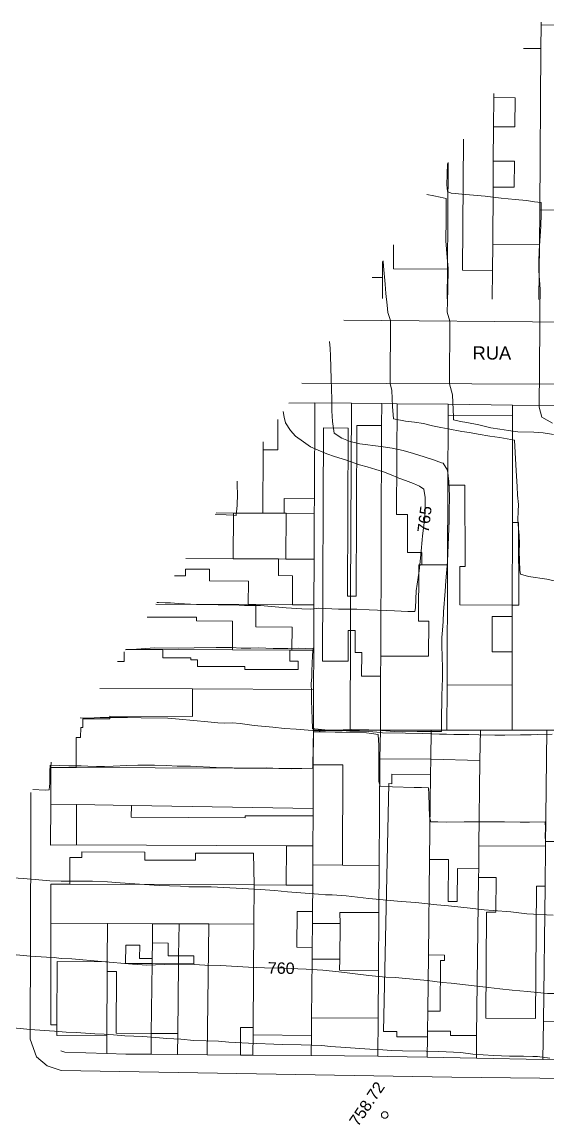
# Model space of a CAD drawing. Header units: metres. Extents: x 325024 to 7190115, y 7391967 to 10157759.
# Drawn here: x 325510.7 to 325590.9, y 7393607.6 to 7393775.9 of the extents above; entities that cross this region are included whole.
import ezdxf
from ezdxf.enums import TextEntityAlignment as Align

# ---------------------------------------------------------------- set-up
doc = ezdxf.new("R2010")
doc.units = ezdxf.units.M
doc.layers.get('0').update_dxf_attribs({"lineweight": 18})
for name, color, linetype, lineweight in [('100_SIST_VIARIO_MEIO_FIO', 1, 'Continuous', 18), ('160_P_SIMP_ASF_TOP', 7, 'Continuous', 18), ('206_MURO_E_MURO_ARRIMO', 7, 'Continuous', 18), ('214_PROJ_BEIRAL_EDIF', 10, 'Continuous', 18), ('600_CURVA_MESTRA', 14, 'Continuous', 18), ('602_CURVA_MESTRA_TOP', 24, 'Continuous', 18), ('604_CURVA_INTERM', 7, 'Continuous', 18), ('606_PTO_COTADO', 7, 'Continuous', 18), ('624_SEGM_CURVA_MESTRA', 14, 'Continuous', 18)]:
    doc.layers.add(name, color=color, linetype=linetype, lineweight=lineweight)
doc.styles.add('Style-Arial', font='arial.ttf', dxfattribs={"height": 1.75})

# ---------------------------------------------------------------- blocks, each defined once
blk = doc.blocks.new('SP09')
at = {"color": 0, "linetype": 'Continuous'}
blk.add_lwpolyline([(-0.03, -0.51), (-0.14, -0.49), (-0.24, -0.46), (-0.31, -0.42), (-0.35, -0.39), (-0.42, -0.31), (-0.47, -0.24), (-0.51, -0.15), (-0.52, -0.09), (-0.52, 0.03), (-0.51, 0.11), (-0.48, 0.2), (-0.44, 0.27), (-0.4, 0.33), (-0.32, 0.39), (-0.23, 0.44), (-0.15, 0.48), (-0.1, 0.48), (-0.03, 0.48), (0.08, 0.48), (0.19, 0.44), (0.27, 0.4), (0.35, 0.32), (0.41, 0.23), (0.46, 0.11), (0.48, 0.03), (0.48, -0.03), (0.47, -0.08), (0.44, -0.21), (0.38, -0.3), (0.31, -0.38), (0.23, -0.44), (0.1, -0.49), (0.02, -0.51)], close=True, dxfattribs=at)

msp = doc.modelspace()

# ---------------------------------------------------------------- linework, layer by layer
at = {"layer": '100_SIST_VIARIO_MEIO_FIO'}
for points in [[(325724.792, 7393731.419), (325723.192, 7393729.95), (325719.578, 7393729.519), (325684.091, 7393730), (325666.348, 7393730.241), (325616.328, 7393730.174), (325594.279, 7393730.118), (325559.75, 7393730.429)], [(325512.022, 7393658.305), (325512, 7393652.33), (325511.892, 7393620.672), (325512.849, 7393617.967), (325514.493, 7393616.586), (325516.635, 7393615.842), (325576.238, 7393614.852), (325679.249, 7393613.673), (325720.494, 7393613.183), (325723.483, 7393614.756), (325725.044, 7393616.717), (325725.825, 7393652.978), (325726.609, 7393715.755), (325724.031, 7393718.919), (325722.102, 7393720.12), (325553.368, 7393720.785)]]:
    msp.add_lwpolyline(points, dxfattribs=at)
at = {"layer": '206_MURO_E_MURO_ARRIMO'}
for p, q in [((325555.326, 7393717.811), (325560.909, 7393717.747)), ((325560.909, 7393717.747), (325565.543, 7393717.694)), ((325565.543, 7393717.694), (325567.886, 7393717.668)), ((325575.68, 7393717.579), (325585.492, 7393717.467)), ((325515.082, 7393662.928), (325515.077, 7393662.13)), ((325515.038, 7393656.546), (325514.994, 7393650.277)), ((325517.17, 7393618.679), (325516.587, 7393618.849)), ((325523.608, 7393618.476), (325517.17, 7393618.679)), ((325526.515, 7393618.385), (325523.608, 7393618.476)), ((325530.349, 7393618.35), (325526.515, 7393618.385)), ((325534.373, 7393618.314), (325530.349, 7393618.35)), ((325545.883, 7393618.212), (325543.976, 7393618.229)), ((325554.798, 7393618.132), (325545.883, 7393618.212)), ((325564.94, 7393618.041), (325554.798, 7393618.132)), ((325566.384, 7393618.028), (325564.94, 7393618.041)), ((325572.471, 7393617.9), (325566.384, 7393618.028)), ((325579.984, 7393617.742), (325572.471, 7393617.9)), ((325590.135, 7393617.529), (325579.984, 7393617.742)), ((325597.596, 7393617.372), (325590.135, 7393617.529))]:
    msp.add_line(p, q, dxfattribs=at)
for points in [[(325589.54, 7393733.599), (325589.604, 7393741.992)], [(325575.529, 7393733.676), (325575.563, 7393738.205)], [(325582.407, 7393733.638), (325582.44, 7393738.017)], [(325565.666, 7393736.937), (325565.641, 7393733.73)], [(325560.909, 7393717.747), (325560.791, 7393688.305)], [(325565.53, 7393714.314), (325565.543, 7393717.694)], [(325555.26, 7393700.922), (325555.268, 7393703.155)], [(325550.94, 7393700.94), (325550.652, 7393700.941)], [(325542.898, 7393693.988), (325549.78, 7393693.96)], [(325545.188, 7393687.012), (325546.35, 7393687.007)], [(325560.77, 7393683.046), (325560.71, 7393667.841)], [(325542.764, 7393680.094), (325551.509, 7393680.058)], [(325573.023, 7393663.373), (325572.995, 7393661.053)], [(325580.377, 7393650.164), (325580.535, 7393663.196)], [(325555.08, 7393655.856), (325555.075, 7393654.722)], [(325514.994, 7393650.277), (325518.953, 7393650.321)], [(325554.931, 7393634.655), (325554.961, 7393638.318)], [(325530.527, 7393632.966), (325530.517, 7393632.185)], [(325534.541, 7393632.168), (325534.555, 7393633.357)], [(325564.981, 7393623.855), (325564.94, 7393618.041)], [(325590.135, 7393617.529), (325590.205, 7393623.341)], [(325523.619, 7393621.181), (325523.608, 7393618.476)], [(325530.388, 7393621.54), (325530.349, 7393618.35)], [(325545.906, 7393621.292), (325545.883, 7393618.212)], [(325554.798, 7393618.132), (325554.823, 7393621.226)], [(325572.509, 7393620.993), (325572.471, 7393617.9)], [(325579.984, 7393617.742), (325580.026, 7393621.207)]]:
    msp.add_lwpolyline(points, dxfattribs=at)
at = {"layer": '214_PROJ_BEIRAL_EDIF'}
for points in [[(325589.862, 7393775.933), (325589.859, 7393775.518), (325589.831, 7393771.876), (325587.191, 7393771.896)], [(325587.191, 7393771.896), (325589.831, 7393771.876), (325589.644, 7393747.27)], [(325582.647, 7393765.03), (325582.643, 7393764.411), (325582.608, 7393759.941), (325582.568, 7393754.707), (325582.538, 7393750.733), (325582.471, 7393742.047), (325582.44, 7393738.017), (325577.862, 7393738.047), (325578.015, 7393758.03)], [(325589.644, 7393747.27), (325589.604, 7393741.992), (325582.471, 7393742.047), (325582.538, 7393750.733), (325585.756, 7393750.709), (325585.781, 7393754.68), (325582.568, 7393754.707), (325582.608, 7393759.941), (325585.867, 7393759.916), (325585.904, 7393764.387), (325582.643, 7393764.411), (325582.647, 7393765.03)], [(325575.688, 7393754.514), (325575.563, 7393738.205), (325567.338, 7393738.265), (325567.365, 7393741.936)], [(325565.666, 7393736.937), (325565.685, 7393739.397)], [(325564.064, 7393736.948), (325565.666, 7393736.937)], [(325551.356, 7393717.745), (325555.326, 7393717.811), (325555.268, 7393703.155), (325550.661, 7393703.174), (325550.652, 7393700.941), (325547.408, 7393700.955)], [(325547.408, 7393700.955), (325547.447, 7393710.616), (325549.693, 7393710.607), (325549.713, 7393715.26)], [(325547.408, 7393700.955), (325547.447, 7393710.616), (325547.452, 7393711.845)], [(325535.655, 7393694.018), (325542.898, 7393693.988), (325542.927, 7393700.973), (325540.265, 7393700.984)], [(325540.265, 7393700.984), (325542.927, 7393700.973), (325547.408, 7393700.955)], [(325533.907, 7393691.376), (325535.592, 7393691.369), (325535.596, 7393692.413), (325539.285, 7393692.398), (325539.277, 7393690.616), (325545.203, 7393690.591), (325545.188, 7393687.012)], [(325545.188, 7393687.012), (325531.058, 7393687.07)], [(325526.486, 7393680.161), (325532.137, 7393680.138), (325542.764, 7393680.094), (325542.783, 7393684.485), (325537.289, 7393684.508), (325537.292, 7393685.061), (325529.749, 7393685.092)], [(325525.251, 7393678.295), (325526.232, 7393678.291), (325526.238, 7393679.787)], [(325526.486, 7393680.161), (325532.137, 7393680.138), (325532.131, 7393678.882), (325536.398, 7393678.864), (325536.397, 7393678.545), (325537.431, 7393678.541), (325537.427, 7393677.568), (325544.668, 7393677.538), (325544.666, 7393677.102), (325552.774, 7393677.069), (325552.779, 7393678.357), (325551.502, 7393678.362), (325551.509, 7393680.058), (325551.845, 7393680.057), (325555.177, 7393680.043), (325555.154, 7393674.045), (325536.685, 7393674.121)], [(325536.685, 7393674.121), (325522.527, 7393674.179)]]:
    msp.add_lwpolyline(points, dxfattribs=at)
for points in [[(325589.644, 7393747.27), (325589.831, 7393771.876), (325589.859, 7393775.518), (325598.359, 7393775.452), (325598.122, 7393745.493), (325595.77, 7393745.519), (325595.781, 7393747.227)], [(325575.673, 7393715.821), (325575.631, 7393705.223), (325575.584, 7393693.062), (325571.677, 7393693.077), (325571.687, 7393694.944), (325569.474, 7393694.96), (325569.492, 7393700.773), (325567.823, 7393700.771), (325567.886, 7393717.668), (325575.68, 7393717.579)], [(325585.451, 7393674.72), (325585.456, 7393679.76), (325585.461, 7393685.182), (325585.463, 7393686.895), (325586.461, 7393686.885), (325586.426, 7393699.528), (325585.475, 7393699.524), (325585.49, 7393715.841), (325585.492, 7393717.467), (325595.326, 7393717.355), (325595.323, 7393714.383), (325595.309, 7393699.162), (325595.308, 7393698.26), (325595.301, 7393690.42), (325595.3, 7393689.468), (325595.286, 7393674.441), (325595.285, 7393673.007), (325595.28, 7393667.808), (325590.745, 7393667.813), (325585.445, 7393667.818)], [(325585.463, 7393686.895), (325585.475, 7393699.524), (325585.49, 7393715.841), (325575.673, 7393715.821), (325575.631, 7393705.223), (325578.236, 7393705.232), (325578.262, 7393692.826), (325577.45, 7393692.821), (325577.459, 7393686.977)], [(325560.77, 7393683.046), (325560.791, 7393688.305), (325560.329, 7393688.308), (325560.428, 7393713.949), (325556.645, 7393713.967), (325556.504, 7393678.347), (325560.401, 7393678.336), (325560.421, 7393683.048)], [(325560.77, 7393683.046), (325560.791, 7393688.305), (325561.641, 7393688.3), (325561.743, 7393714.337), (325565.53, 7393714.314), (325565.392, 7393679.132), (325565.38, 7393676.07), (325562.482, 7393676.078), (325562.501, 7393679.703), (325561.472, 7393679.7), (325561.481, 7393683.042)], [(325555.232, 7393693.937), (325555.26, 7393700.922), (325550.94, 7393700.94), (325550.911, 7393693.955)], [(325551.92, 7393686.984), (325551.938, 7393691.404), (325549.77, 7393691.413), (325549.78, 7393693.96), (325550.911, 7393693.955), (325555.232, 7393693.937), (325555.205, 7393686.97)], [(325575.512, 7393674.726), (325575.485, 7393667.827), (325573.077, 7393667.829), (325565.347, 7393667.837), (325565.38, 7393676.07), (325565.392, 7393679.132), (325572.703, 7393679.098), (325572.726, 7393684.473), (325571.17, 7393684.478), (325571.195, 7393693.079), (325571.677, 7393693.077), (325575.584, 7393693.062)], [(325551.845, 7393680.057), (325551.86, 7393683.561), (325546.336, 7393683.584), (325546.35, 7393687.007), (325551.92, 7393686.984), (325555.205, 7393686.97), (325555.177, 7393680.043)], [(325585.461, 7393685.182), (325585.456, 7393679.76), (325582.374, 7393679.761), (325582.381, 7393685.183)], [(325536.685, 7393674.121), (325555.154, 7393674.045), (325555.129, 7393667.846), (325555.108, 7393662.544), (325555.105, 7393661.965), (325518.927, 7393662.114), (325518.946, 7393666.717), (325519.608, 7393666.714), (325519.614, 7393668.223), (325519.94, 7393668.222), (325519.946, 7393669.561), (325524.057, 7393669.544), (325524.058, 7393669.943), (325536.668, 7393669.891)], [(325585.451, 7393674.72), (325575.512, 7393674.726), (325575.485, 7393667.827), (325580.592, 7393667.822), (325585.445, 7393667.818)], [(325555.108, 7393662.544), (325555.129, 7393667.846), (325560.71, 7393667.841), (325565.347, 7393667.837), (325565.258, 7393663.427), (325565.144, 7393647.18), (325559.538, 7393647.222), (325559.601, 7393662.525)], [(325573.023, 7393663.373), (325565.258, 7393663.427), (325565.347, 7393667.837), (325573.077, 7393667.829)], [(325580.535, 7393663.196), (325573.023, 7393663.373), (325573.077, 7393667.829), (325575.485, 7393667.827), (325580.592, 7393667.822)], [(325590.53, 7393650.092), (325590.457, 7393644.016), (325590.205, 7393623.341), (325597.668, 7393623.289), (325597.796, 7393633.847), (325597.994, 7393650.11), (325598.208, 7393667.806), (325595.28, 7393667.808), (325590.745, 7393667.813)], [(325527.342, 7393656.334), (325518.979, 7393656.479), (325515.038, 7393656.546), (325515.077, 7393662.13), (325518.927, 7393662.114), (325555.105, 7393661.965), (325555.08, 7393655.856)], [(325572.995, 7393661.053), (325572.837, 7393648.085), (325572.661, 7393633.511), (325572.556, 7393624.926), (325572.519, 7393621.892), (325572.509, 7393620.993), (325567.841, 7393621.031), (325567.848, 7393621.805), (325565.799, 7393621.822), (325566.616, 7393659.66), (325567.085, 7393659.657), (325567.097, 7393661.101)], [(325555.057, 7393650.173), (325551.012, 7393650.189), (325518.953, 7393650.321), (325518.979, 7393656.479), (325527.342, 7393656.334), (325527.335, 7393654.529), (325544.688, 7393654.457), (325544.689, 7393654.764), (325555.075, 7393654.722)], [(325517.954, 7393644.321), (325546.077, 7393644.205), (325545.986, 7393649.029), (325537.118, 7393649.066), (325537.114, 7393647.971), (325529.376, 7393648.003), (325529.381, 7393649.214), (325519.808, 7393649.253), (325519.804, 7393648.375), (325517.971, 7393648.383)], [(325555.033, 7393647.256), (325555.057, 7393650.173), (325551.012, 7393650.189), (325550.987, 7393644.185), (325555.008, 7393644.168)], [(325590.457, 7393644.016), (325590.53, 7393650.092), (325580.377, 7393650.164), (325580.335, 7393646.661), (325580.318, 7393645.329), (325583.014, 7393645.31), (325582.977, 7393640.03), (325581.522, 7393640.041), (325581.409, 7393623.88), (325589.023, 7393623.826), (325589.164, 7393644.025)], [(325555.008, 7393644.168), (325554.976, 7393640.145), (325554.961, 7393638.318), (325559.179, 7393638.289), (325559.148, 7393640.007), (325565.094, 7393639.965), (325565.144, 7393647.18), (325559.538, 7393647.222), (325555.033, 7393647.256)], [(325572.661, 7393633.511), (325572.837, 7393648.085), (325575.745, 7393648.064), (325575.7, 7393641.685), (325577.051, 7393641.676), (325577.086, 7393646.684), (325580.335, 7393646.661), (325580.318, 7393645.329), (325580.026, 7393621.207), (325576.012, 7393621.235), (325576.016, 7393621.868), (325572.519, 7393621.892), (325572.556, 7393624.926), (325574.481, 7393624.913), (325574.535, 7393632.653), (325575.107, 7393632.649), (325575.113, 7393633.494)], [(325515.039, 7393644.333), (325515.046, 7393638.345), (325523.689, 7393638.309), (325530.591, 7393638.281), (325534.615, 7393638.264), (325539.151, 7393638.246), (325546.032, 7393638.217), (325546.077, 7393644.205), (325517.954, 7393644.321)], [(325554.976, 7393640.145), (325555.008, 7393644.168), (325550.987, 7393644.185), (325546.077, 7393644.205), (325546.032, 7393638.217), (325545.914, 7393622.443), (325545.906, 7393621.292), (325554.823, 7393621.226), (325554.845, 7393623.931), (325554.917, 7393632.872), (325554.931, 7393634.655), (325552.584, 7393634.672), (325552.625, 7393640.162)], [(325565.032, 7393631.125), (325565.094, 7393639.965), (325559.148, 7393640.007), (325559.179, 7393638.289), (325559.14, 7393632.843), (325559.093, 7393631.167)], [(325523.665, 7393632.467), (325523.689, 7393638.309), (325515.046, 7393638.345), (325515.064, 7393622.849), (325515.989, 7393622.845), (325516.028, 7393632.499)], [(325530.527, 7393632.966), (325530.555, 7393635.335), (325530.591, 7393638.281), (325523.689, 7393638.309), (325523.665, 7393632.467), (325523.659, 7393630.97), (325525.065, 7393630.964), (325525.026, 7393621.562), (325530.388, 7393621.54), (325530.517, 7393632.185), (325526.471, 7393632.201), (325526.505, 7393634.995), (325528.616, 7393634.986), (325528.608, 7393632.974)], [(325534.555, 7393633.357), (325532.942, 7393633.364), (325532.95, 7393635.325), (325530.555, 7393635.335), (325530.591, 7393638.281), (325534.615, 7393638.264)], [(325534.555, 7393633.357), (325534.615, 7393638.264), (325539.151, 7393638.246), (325538.909, 7393618.274), (325534.373, 7393618.314), (325534.412, 7393621.523), (325534.541, 7393632.168), (325536.871, 7393632.158), (325536.876, 7393633.348)], [(325545.914, 7393622.443), (325546.032, 7393638.217), (325539.151, 7393638.246), (325538.909, 7393618.274), (325543.976, 7393618.229), (325543.993, 7393622.451)], [(325515.989, 7393622.845), (325516.028, 7393632.499), (325523.665, 7393632.467), (325523.659, 7393630.97), (325523.619, 7393621.181), (325515.982, 7393621.212)], [(325534.541, 7393632.168), (325534.412, 7393621.523), (325530.388, 7393621.54), (325530.517, 7393632.185)], [(325565.032, 7393631.125), (325564.981, 7393623.855), (325554.845, 7393623.931), (325554.917, 7393632.872), (325559.14, 7393632.843), (325559.093, 7393631.167)]]:
    msp.add_lwpolyline(points, close=True, dxfattribs=at)
at = {"layer": '600_CURVA_MESTRA'}
for points, elevation in [([(325572.172, 7393702.585), (325572.151, 7393703.367), (325571.986, 7393704.595), (325571.303, 7393705.079), (325570.386, 7393705.509), (325569.181, 7393705.94), (325568.157, 7393706.284), (325567.234, 7393706.705), (325565.813, 7393707.247), (325564.668, 7393707.626), (325563.337, 7393708.033), (325562.139, 7393708.351), (325560.151, 7393709.036), (325558.336, 7393709.604), (325557.166, 7393710.035), (325555.834, 7393710.565), (325554.679, 7393711.107), (325553.603, 7393711.837), (325552.388, 7393712.735), (325551.613, 7393713.551), (325550.862, 7393714.725), (325550.665, 7393715.609), (325550.517, 7393716.477)], 765), ([(325531.23, 7393687.33), (325531.496, 7393687.301), (325532.505, 7393687.263), (325533.332, 7393687.271), (325534.522, 7393687.171), (325537.295, 7393687.031), (325540.591, 7393686.944), (325542.906, 7393686.98), (325544.624, 7393686.882), (325547.041, 7393686.863), (325550.986, 7393686.491), (325553.33, 7393686.347), (325554.746, 7393686.317), (325555.952, 7393686.431), (325558.926, 7393686.306), (325561.722, 7393686.284), (325563.613, 7393686.177), (325567.49, 7393686.023), (325568.504, 7393685.969), (325569.504, 7393685.943), (325570.57, 7393685.952), (325570.702, 7393686.522), (325570.817, 7393689.112), (325571.237, 7393692.165), (325571.467, 7393694.103), (325571.572, 7393695.13), (325571.696, 7393696.875), (325571.772, 7393697.511)], 765), ([(325547.677, 7393631.547), (325547.656, 7393631.548), (325545.225, 7393631.651), (325543.462, 7393631.76), (325540.96, 7393631.885), (325538.572, 7393631.97), (325536.135, 7393632.081), (325532.339, 7393632.073), (325529.721, 7393631.962), (325527.509, 7393632.076), (325522.769, 7393632.527), (325518.27, 7393632.906), (325516.626, 7393632.96), (325515.585, 7393633.109), (325514.387, 7393633.171), (325511.935, 7393633.305), (325502.024, 7393634.228), (325500.911, 7393634.343), (325499.736, 7393634.4), (325497.92, 7393634.594), (325496.398, 7393634.694)], 760), ([(325591.878, 7393627.621), (325590.862, 7393627.607), (325587.774, 7393627.918), (325585.457, 7393628.137), (325583.543, 7393628.358), (325580.964, 7393628.622), (325576.157, 7393629.197), (325574.759, 7393629.307), (325572.508, 7393629.593), (325571.424, 7393629.72), (325567.588, 7393630.08), (325566.149, 7393630.131), (325563.588, 7393630.371), (325558.983, 7393630.949), (325556.542, 7393631.165), (325554.018, 7393631.334), (325552.741, 7393631.393)], 760)]:
    msp.add_lwpolyline(points, dxfattribs=dict(at, elevation=elevation))
at = {"layer": '604_CURVA_INTERM', "flags": 128}
for points, elevation in [([(325591.592, 7393714.67), (325589.98, 7393715.607), (325589.58, 7393717.136), (325589.555, 7393719.485), (325589.593, 7393720.642), (325589.666, 7393732.112), (325589.723, 7393735.168), (325589.601, 7393736.52), (325589.532, 7393737.932), (325589.513, 7393739.347), (325589.547, 7393741.017), (325589.798, 7393744.787), (325589.874, 7393746.644), (325589.872, 7393748.386), (325588.844, 7393748.492), (325587.614, 7393748.674), (325585.887, 7393748.819), (325583.756, 7393749.045), (325582.557, 7393749.218), (325581.332, 7393749.373), (325577.77, 7393749.663), (325576.756, 7393749.772), (325576.146, 7393749.79), (325575.569, 7393750.048), (325575.48, 7393751.097), (325575.574, 7393754.341)], 761), ([(325572.428, 7393749.587), (325573.475, 7393749.425), (325574.472, 7393749.22), (325575.377, 7393749.004), (325575.401, 7393747.634), (325575.364, 7393745.834), (325575.35, 7393742.52), (325575.426, 7393741.26), (325575.529, 7393740.005), (325575.695, 7393738.309), (325575.647, 7393735.211), (325575.575, 7393733.29), (325575.548, 7393731.665), (325575.956, 7393730.283), (325575.894, 7393720.696), (325576.343, 7393719.002), (325576.473, 7393715.615), (325576.511, 7393715.19), (325577.541, 7393714.962), (325578.546, 7393714.787), (325580.374, 7393714.417), (325582.173, 7393714.005), (325583.588, 7393713.758), (325584.887, 7393713.553), (325586.314, 7393713.394), (325588.738, 7393713.332), (325590.171, 7393713.217), (325591.736, 7393712.941)], 762), ([(325592.039, 7393690.58), (325590.727, 7393690.855), (325587.943, 7393691.294), (325586.707, 7393691.662), (325586.625, 7393692.201), (325586.585, 7393693.727), (325586.525, 7393695.133), (325586.576, 7393696.223), (325586.523, 7393697.588), (325586.424, 7393698.598), (325586.313, 7393700.003), (325586.382, 7393701.225), (325586.407, 7393702.296), (325586.236, 7393703.717), (325586.197, 7393705.013), (325586.111, 7393706.595), (325585.989, 7393708.321), (325585.813, 7393712.103), (325583.556, 7393712.499), (325582.057, 7393712.73), (325580.271, 7393713.037), (325578.95, 7393713.281), (325577.783, 7393713.432), (325575.701, 7393713.854), (325574.541, 7393714.05), (325573.311, 7393714.304), (325571.93, 7393714.637), (325570.54, 7393714.868), (325569.179, 7393715.018), (325567.326, 7393715.369), (325567.176, 7393717.248), (325567.074, 7393719.698), (325566.81, 7393720.732), (325566.872, 7393730.365), (325566.475, 7393731.599), (325566.368, 7393732.724), (325566.169, 7393734.478), (325566.062, 7393735.905), (325565.81, 7393738.65), (325565.753, 7393739.501)], 763), ([(325557.584, 7393727.156), (325557.681, 7393726.087), (325557.738, 7393724.996), (325557.847, 7393721.418), (325557.91, 7393718.341), (325557.934, 7393716.56), (325558.009, 7393714.962), (325558.291, 7393713.151), (325559.444, 7393712.393), (325560.727, 7393711.897), (325562.188, 7393711.521), (325565.43, 7393711.133), (325567.133, 7393710.883), (325568.8, 7393710.525), (325570.416, 7393710.057), (325572.007, 7393709.569), (325573.431, 7393709.086), (325574.639, 7393708.64), (325574.922, 7393708.594), (325575.557, 7393707.534), (325575.805, 7393705.782), (325575.852, 7393704.711), (325575.867, 7393703.541), (325575.827, 7393701.114), (325575.828, 7393699.833), (325575.62, 7393694.861), (325575.572, 7393693.528), (325575.323, 7393690.615), (325575.23, 7393689.034), (325574.965, 7393685.866), (325574.905, 7393684.408), (325574.817, 7393683.102), (325574.713, 7393681.988), (325574.713, 7393680.707), (325574.786, 7393679.087), (325574.835, 7393677.361), (325574.827, 7393675.747), (325574.708, 7393673.096), (325574.677, 7393669.116), (325574.643, 7393667.641), (325572.302, 7393667.611), (325570.943, 7393667.639), (325568.757, 7393667.588), (325567.47, 7393667.615), (325564.826, 7393667.815), (325563.561, 7393667.875), (325562.272, 7393667.881), (325560.949, 7393667.908), (325559.659, 7393667.878), (325558.452, 7393667.827), (325557.398, 7393667.841), (325556.378, 7393667.905), (325555.322, 7393668.005), (325554.973, 7393668.02), (325554.937, 7393669.605), (325554.872, 7393670.843), (325554.831, 7393672.446), (325554.819, 7393673.698), (325554.78, 7393674.888), (325554.864, 7393675.947), (325554.894, 7393676.951), (325554.95, 7393677.953), (325554.972, 7393679.266), (325555.061, 7393680.355), (325553.929, 7393680.273), (325552.782, 7393680.366), (325551.217, 7393680.292), (325548.969, 7393680.303), (325547.874, 7393680.332), (325546.731, 7393680.407), (325545.551, 7393680.363), (325544.121, 7393680.364), (325542.611, 7393680.445), (325540.264, 7393680.462), (325536.922, 7393680.375), (325534.541, 7393680.321), (325530.949, 7393680.378), (325527.424, 7393680.125), (325526.432, 7393680.08)], 764), ([(325543.462, 7393705.815), (325543.494, 7393705.187), (325543.521, 7393703.839), (325543.482, 7393702.198), (325543.357, 7393700.619), (325542.974, 7393700.657), (325541.816, 7393700.721), (325540.134, 7393700.785)], 766), ([(325519.557, 7393669.691), (325520.773, 7393669.67), (325522.596, 7393669.734), (325525.207, 7393669.776), (325526.779, 7393669.756), (325528.863, 7393669.699), (325532.923, 7393669.632), (325534.63, 7393669.521), (325539.004, 7393669.081), (325540.523, 7393668.968), (325541.603, 7393668.916), (325542.786, 7393668.925), (325543.924, 7393668.818), (325546.103, 7393668.559), (325548.919, 7393668.287), (325550.722, 7393668.096), (325552.469, 7393667.993), (325554.941, 7393667.795), (325556, 7393667.748), (325556.985, 7393667.747), (325558.6, 7393667.776), (325559.49, 7393667.752), (325560.693, 7393667.683), (325562.159, 7393667.685), (325563.559, 7393667.628), (325564.778, 7393667.536), (325565.649, 7393667.432), (325569.15, 7393667.391), (325571.765, 7393667.335), (325573.191, 7393667.28), (325574.349, 7393667.215), (325575.421, 7393667.206), (325576.523, 7393667.156), (325577.553, 7393667.18), (325578.85, 7393667.172), (325580.351, 7393667.115), (325582.802, 7393667.063), (325584.306, 7393667.061), (325586.722, 7393667.137), (325588.357, 7393667.119), (325589.366, 7393667.166), (325591.537, 7393667.212)], 763), ([(325593.294, 7393650.852), (325590.516, 7393650.816), (325590.465, 7393651.699), (325590.533, 7393652.798), (325590.488, 7393653.828), (325588.101, 7393653.776), (325586.686, 7393653.756), (325584.301, 7393653.815), (325582.997, 7393653.831), (325579.5, 7393653.805), (325578.116, 7393653.818), (325575.491, 7393653.802), (325574.109, 7393653.842), (325573.039, 7393653.818), (325572.82, 7393654.57), (325572.742, 7393658.02), (325572.696, 7393659.021), (325571.627, 7393659.08), (325570.491, 7393659.074), (325567.196, 7393659.173), (325565.281, 7393659.282), (325565.081, 7393659.973), (325565.093, 7393662.966), (325565.084, 7393665.482), (325564.989, 7393667.156), (325564.007, 7393667.314), (325563.197, 7393667.402), (325559.494, 7393667.523), (325558.455, 7393667.529), (325556.171, 7393667.586), (325555.146, 7393667.564), (325555.078, 7393665.641), (325555.075, 7393664.388), (325555.025, 7393663.257), (325555.024, 7393662.09), (325554.955, 7393662.018), (325553.354, 7393661.97), (325551.79, 7393661.944), (325549.831, 7393661.994), (325547.988, 7393662.071), (325546.917, 7393662.028), (325545.256, 7393662.027), (325540.273, 7393662.148), (325536.373, 7393662.333), (325534.355, 7393662.324), (325532.739, 7393662.448), (325530.857, 7393662.479), (325528.308, 7393662.466), (325526.66, 7393662.41), (325524.587, 7393662.313), (325523.225, 7393662.288), (325522.029, 7393662.295), (325520.716, 7393662.344), (325519.67, 7393662.403), (325517.828, 7393662.366), (325514.95, 7393662.478), (325514.914, 7393661.538), (325514.894, 7393659.732), (325514.78, 7393658.702), (325514.175, 7393658.642), (325512.323, 7393658.758)], 762), ([(325509.308, 7393645.287), (325510.849, 7393645.199), (325512.678, 7393645.003), (325514.905, 7393644.846), (325516.613, 7393644.763), (325519.934, 7393644.753), (325521.427, 7393644.753), (325523.68, 7393644.681), (325525.631, 7393644.516), (325531.567, 7393644.128), (325533.14, 7393644.058), (325534.827, 7393644.004), (325536.098, 7393643.929), (325539.502, 7393643.918), (325545.198, 7393643.597), (325547.013, 7393643.511), (325549.224, 7393643.342), (325551.15, 7393643.157), (325555.883, 7393642.781), (325556.971, 7393642.69), (325558.002, 7393642.688), (325560.11, 7393642.524), (325563.563, 7393642.103), (325568.501, 7393641.688), (325570.751, 7393641.513), (325573.927, 7393641.16), (325575.75, 7393641.005), (325579.044, 7393640.669), (325581.166, 7393640.404), (325582.548, 7393640.307), (325585.242, 7393640.082), (325587.708, 7393639.798), (325591.681, 7393639.603)], 761), ([(325591.197, 7393617.751), (325589.301, 7393618.025), (325588.591, 7393618.015), (325587.158, 7393618.038), (325585.019, 7393618.03), (325582.588, 7393618.16), (325579.46, 7393618.361), (325577.631, 7393618.599), (325574.281, 7393618.756), (325572.343, 7393618.809), (325568.731, 7393618.871), (325567.049, 7393618.918), (325565.727, 7393619.026), (325563.746, 7393619.127), (325562.209, 7393619.245), (325560.048, 7393619.359), (325557.718, 7393619.552), (325556.416, 7393619.708), (325553.261, 7393619.807), (325550.344, 7393619.855), (325545.228, 7393620.027), (325542.214, 7393620.177), (325540.622, 7393620.339), (325536.871, 7393620.471), (325534.883, 7393620.64), (325532.746, 7393620.754), (325531.08, 7393620.919), (325529.099, 7393621.042), (325526.35, 7393621.144), (325524.6, 7393621.321), (325523.171, 7393621.411), (325521.78, 7393621.477), (325518.916, 7393621.67), (325517.391, 7393621.73), (325515.633, 7393621.877), (325514.107, 7393621.955), (325511.897, 7393622.117), (325502.033, 7393623.108)], 759)]:
    msp.add_lwpolyline(points, dxfattribs=dict(at, elevation=elevation))
at = {"layer": '624_SEGM_CURVA_MESTRA'}
for points, elevation in [([(325571.772, 7393697.511), (325572.108, 7393700.288), (325572.193, 7393701.788), (325572.172, 7393702.585)], 765), ([(325552.741, 7393631.393), (325550.703, 7393631.489), (325547.677, 7393631.547)], 760)]:
    msp.add_lwpolyline(points, dxfattribs=dict(at, elevation=elevation))

# ---------------------------------------------------------------- block references
at = {"layer": '606_PTO_COTADO', "rotation": 55.83005668387076}
msp.add_blockref('SP09', (325566.01, 7393609.096, 758.725), dxfattribs=at)

# ---------------------------------------------------------------- texts
at = {"layer": '160_P_SIMP_ASF_TOP', "style": 'Style-Arial'}
msp.add_text('RUA', height=2, rotation=359.824, dxfattribs=at).set_placement((325579.402, 7393725.419), align=Align.MIDDLE_LEFT)
at = {"layer": '602_CURVA_MESTRA_TOP', "style": 'Style-Arial'}
for s, rotation, p in [('765', 83.10946, (325572.076, 7393700.026)), ('760', 358.89411, (325550.211, 7393631.498))]:
    msp.add_text(s, height=1.75, rotation=rotation, dxfattribs=at).set_placement(p, align=Align.MIDDLE_CENTER)
at = {"layer": '606_PTO_COTADO', "style": 'Style-Arial'}
msp.add_text('758.72', height=1.75, rotation=55.83006, dxfattribs=at).set_placement((325563.285, 7393610.778, 758.725), align=Align.MIDDLE_CENTER)

doc.saveas('drawing.dxf')
